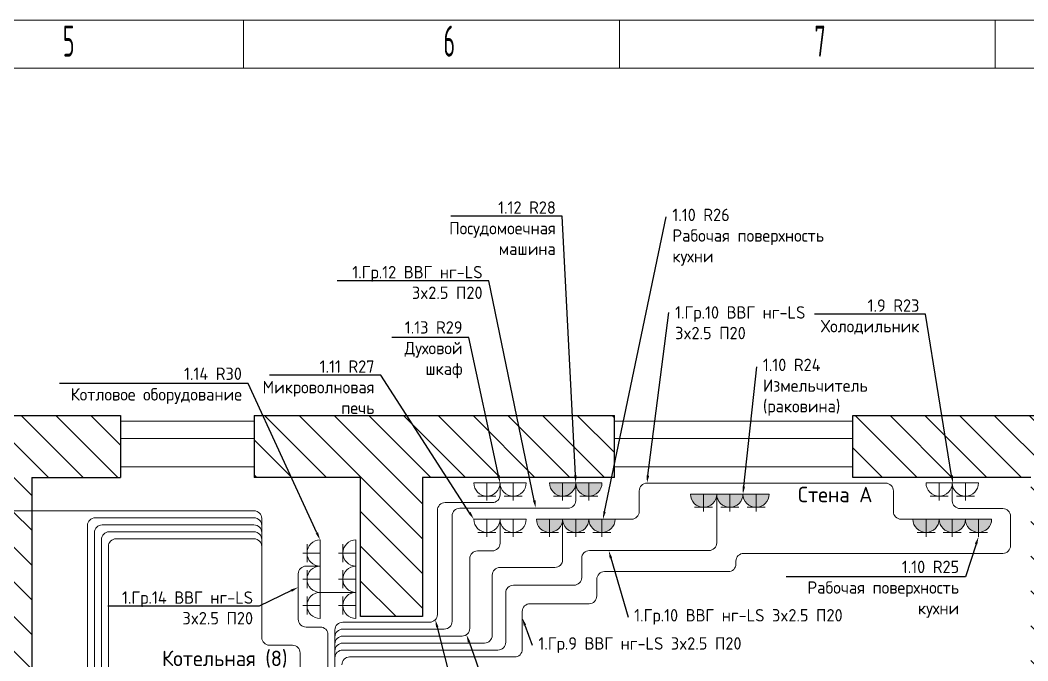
# Model space of a CAD drawing. Extents: x -680 to 54599, y -24087 to 292.
# Drawn here: x 40710 to 47219, y -9973 to -5832 of the extents above; entities that cross this region are included whole.
import ezdxf
from ezdxf import colors
from ezdxf.entities.mleader import LeaderData, LeaderLine
from ezdxf.math import Vec2, Vec3

# ---------------------------------------------------------------- set-up
doc = ezdxf.new("R2010")
doc.units = 0
doc.linetypes.add('Caddy_Solid', pattern=[0])
for name, color, linetype in [('100', 7, 'Continuous'), ('condey_wire', 40, 'Continuous'), ('SYMS', 7, 'Continuous')]:
    doc.layers.add(name, color=color, linetype=linetype)
for name, color, linetype, lineweight in [('info', 7, 'Continuous', 15), ('nesushie', 7, 'Continuous', 25), ('NOT_off_groupe', 5, 'Continuous', 18), ('okna', 7, 'Continuous', 18), ('power_wire', 10, 'Continuous', 18), ('rozetki_16A', 10, 'Continuous', 18), ('text', 251, 'Continuous', 15)]:
    doc.layers.add(name, color=color, linetype=linetype, lineweight=lineweight)
doc.styles.add('Caddy_Vectorfont1p', font='GOST Common.ttf', dxfattribs={"width": 0.9})
doc.styles.get("Standard").update_dxf_attribs({"font": 'GOST Common.ttf'})

msp = doc.modelspace()

# ---------------------------------------------------------------- hatches: boundary and pattern name
at = {"layer": 'nesushie', "lineweight": 15}
h = msp.add_hatch(dxfattribs=at)
h.set_pattern_fill('ANSI31', color=256, scale=50, angle=-90)
h.paths.add_polyline_path([(43309, -10887.4), (42909, -10887.4), (42909, -11087.6), (40785, -11087.6), (40785, -8787.6), (41357.7, -8787.6), (41357.7, -8387.6), (39475, -8387.6), (39475, -8787.6), (40665, -8787.6), (40665, -11087.6), (38004, -11087.6), (38004, -10116.6), (37884, -10116.6), (37884, -11632.6), (38004, -11632.6), (38004, -11207.6), (40665, -11207.6), (40665, -13357.6), (38004, -13357.6), (38004, -12437.6), (37884, -12437.6), (37884, -13357.6), (37789, -13357.6), (37789, -13757.6), (41089, -13757.6), (41089, -13357.6), (40839, -13357.6), (40785, -13357.6), (40785, -11207.6), (42909, -11207.6), (42909, -13357.6), (41889, -13357.6), (41889, -13757.6), (42909, -13757.6), (42909, -14382.6), (43309, -14382.6)])
h = msp.add_hatch(dxfattribs=at)
h.set_pattern_fill('ANSI31', color=256, scale=50, angle=-90)
h.paths.add_polyline_path([(42909, -9687.4), (43309, -9687.4), (43309, -8787.6), (44549, -8787.6), (44549, -8387.6), (43309, -8387.6), (42221.9, -8387.6), (42221.9, -8787.6), (42909, -8787.6)])
h = msp.add_hatch(dxfattribs=at)
h.set_pattern_fill('ANSI31', color=256, scale=50, angle=-90)
h.paths.add_polyline_path([(47239, -8787.6), (47239, -10195.6), (47639, -10195.6), (47639, -8387.6), (46089, -8387.6), (46089, -8787.6)])
at = {"layer": 'rozetki_16A'}
h = msp.add_hatch(color=256, dxfattribs=at)
h.dxf.hatch_style = 1
h.paths.add_polyline_path([(44214.2, -8823.6), (44129.5, -8823.6, 0.414214), (44214.2, -8908.3)])
h.paths.add_polyline_path([(44298.9, -8823.6), (44214.2, -8823.6), (44214.2, -8908.3, 0.414214)])
h = msp.add_hatch(color=256, dxfattribs=at)
h.dxf.hatch_style = 1
h.paths.add_polyline_path([(44383.6, -8823.6), (44298.9, -8823.6, 0.414214), (44383.6, -8908.3)])
h.paths.add_polyline_path([(44468.3, -8823.6), (44383.6, -8823.6), (44383.6, -8908.3, 0.414214)])
h = msp.add_hatch(color=256, dxfattribs=at)
h.dxf.hatch_style = 1
h.paths.add_polyline_path([(45124.8, -8896), (45040, -8896, 0.414214), (45124.8, -8980.7)])
h.paths.add_polyline_path([(45209.5, -8896), (45124.8, -8896), (45124.8, -8980.7, 0.414214)])
h = msp.add_hatch(color=256, dxfattribs=at)
h.dxf.hatch_style = 1
h.paths.add_polyline_path([(45294.2, -8896), (45209.5, -8896, 0.414214), (45294.2, -8980.7)])
h.paths.add_polyline_path([(45378.9, -8896), (45294.2, -8896), (45294.2, -8980.7, 0.414214)])
h = msp.add_hatch(color=256, dxfattribs=at)
h.dxf.hatch_style = 1
h.paths.add_polyline_path([(45463.6, -8896), (45378.9, -8896, 0.414214), (45463.6, -8980.7)])
h.paths.add_polyline_path([(45548.3, -8896), (45463.6, -8896), (45463.6, -8980.7, 0.414214)])
h = msp.add_hatch(color=256, dxfattribs=at)
h.dxf.hatch_style = 1
h.paths.add_polyline_path([(44129.5, -9058.1), (44044.8, -9058.1, 0.414214), (44129.5, -9142.8)])
h.paths.add_polyline_path([(44214.2, -9058.1), (44129.5, -9058.1), (44129.5, -9142.8, 0.414214)])
h = msp.add_hatch(color=256, dxfattribs=at)
h.dxf.hatch_style = 1
h.paths.add_polyline_path([(44298.9, -9058.1), (44214.2, -9058.1, 0.414214), (44298.9, -9142.8)])
h.paths.add_polyline_path([(44383.6, -9058.1), (44298.9, -9058.1), (44298.9, -9142.8, 0.414214)])
h = msp.add_hatch(color=256, dxfattribs=at)
h.dxf.hatch_style = 1
h.paths.add_polyline_path([(44468.3, -9058.1), (44383.6, -9058.1, 0.414214), (44468.3, -9142.8)])
h.paths.add_polyline_path([(44553, -9058.1), (44468.3, -9058.1), (44468.3, -9142.8, 0.414214)])
h = msp.add_hatch(color=256, dxfattribs=at)
h.dxf.hatch_style = 1
h.paths.add_polyline_path([(46561.9, -9058.1), (46477.2, -9058.1, 0.414214), (46561.9, -9142.8)])
h.paths.add_polyline_path([(46646.6, -9058.1), (46561.9, -9058.1), (46561.9, -9142.8, 0.414214)])
h = msp.add_hatch(color=256, dxfattribs=at)
h.dxf.hatch_style = 1
h.paths.add_polyline_path([(46731.3, -9058.1), (46646.6, -9058.1, 0.414214), (46731.3, -9142.8)])
h.paths.add_polyline_path([(46816, -9058.1), (46731.3, -9058.1), (46731.3, -9142.8, 0.414214)])
h = msp.add_hatch(color=256, dxfattribs=at)
h.dxf.hatch_style = 1
h.paths.add_polyline_path([(46900.7, -9058.1), (46816, -9058.1, 0.414214), (46900.7, -9142.8)])
h.paths.add_polyline_path([(46985.4, -9058.1), (46900.7, -9058.1), (46900.7, -9142.8, 0.414214)])

# ---------------------------------------------------------------- linework, layer by layer
at = {"linetype": 'Caddy_Solid', "lineweight": 13}
for p, q in [((42153.2, -6139.7), (42153.2, -5832.4)), ((44581, -6139.7), (44581, -5832.4)), ((47008.8, -6139.7), (47008.8, -5832.4))]:
    msp.add_line(p, q, dxfattribs=at)
at = {"layer": '100', "linetype": 'Caddy_Solid', "lineweight": 13}
msp.add_line((30014.3, -6143.4), (54292.1, -6143.4), dxfattribs=at)
at = {"layer": 'condey_wire', "lineweight": 15}
for p, q in [((42220.4, -9003.5), (36019.6, -9003.5)), ((41144.8, -14038.7), (41144.8, -9098.5)), ((41194.8, -9048.5), (42220.4, -9048.5)), ((41239.8, -9094.4), (42220.4, -9094.4)), ((42270.4, -9822.5), (42270.4, -9053.5)), ((41189.8, -14083.7), (41189.8, -9144.4)), ((41284.8, -9139.4), (42220.4, -9139.4)), ((41234.8, -14128.7), (41234.8, -9189.4)), ((41279.8, -15353.9), (41279.8, -9234.4)), ((41329.8, -9184.4), (42220.4, -9184.4)), ((42468.4, -9872.5), (42320.4, -9872.5)), ((42518.4, -10886.8), (42518.4, -9922.5))]:
    msp.add_line(p, q, dxfattribs=at)
for centre, start, end in [((42220.4, -9053.5), 0, 90), ((41194.8, -9098.5), 90, 180), ((41194.8, -9098.5), 90, 180), ((41239.8, -9144.4), 90, 180), ((41239.8, -9144.4), 90, 180), ((42220.4, -9098.5), 0, 90), ((42220.4, -9144.4), 0, 90), ((41284.8, -9189.4), 90, 180), ((41284.8, -9189.4), 90, 180), ((42220.4, -9189.4), 0, 90), ((41329.8, -9234.4), 90, 180), ((41329.8, -9234.4), 90, 180), ((42220.4, -9234.4), 0, 90), ((42320.4, -9822.5), 180, 270), ((42468.4, -9922.5), 0, 90)]:
    msp.add_arc(centre, 50, start, end, dxfattribs=at)
at = {"layer": 'nesushie'}
for p, q in [((39475, -8387.6), (41357.7, -8387.6)), ((41357.7, -8387.6), (41357.7, -8787.6)), ((42221.9, -8387.6), (44549, -8387.6)), ((42221.9, -8387.6), (42221.9, -8787.6)), ((44549, -8787.6), (44549, -8387.6)), ((46089, -8787.6), (46089, -8387.6)), ((46089, -8387.6), (47639, -8387.6)), ((40785, -8787.6), (40785, -11087.6)), ((40785, -8787.6), (41357.7, -8787.6)), ((42909, -8787.6), (42221.9, -8787.6)), ((42909, -9687.4), (42909, -8787.6)), ((44549, -8787.6), (43309, -8787.6)), ((43309, -8787.6), (43309, -9687.4)), ((47239, -8787.6), (46089, -8787.6)), ((43309, -9687.4), (42909, -9687.4))]:
    msp.add_line(p, q, dxfattribs=at)
at = {"layer": 'NOT_off_groupe'}
for p, q in [((46731.3, -8823.6), (46731.3, -8939.1)), ((46781.3, -8989.1), (47057.7, -8989.1)), ((47107.7, -9039.1), (47107.7, -9228.6)), ((47057.7, -9278.6), (45384, -9278.6)), ((42647.6, -9361.2), (42556.6, -9361.2)), ((45334, -9328.6), (45334, -9346.9)), ((42506.6, -9411.2), (42506.6, -9704.8)), ((45284, -9396.9), (44484.8, -9396.9)), ((44434.8, -9446.9), (44434.8, -9554)), ((42647.6, -9530.6), (42879.2, -9530.6)), ((44384.8, -9604), (44003.7, -9604)), ((43953.7, -9654), (43953.7, -9898.4)), ((42556.6, -9754.8), (42648.4, -9754.8)), ((42698.4, -10886.8), (42698.4, -9804.8)), ((43903.7, -9948.4), (42838.4, -9948.4))]:
    msp.add_line(p, q, dxfattribs=at)
for centre, start, end in [((46781.3, -8939.1), 180, 270), ((47057.7, -9039.1), 0, 90), ((47057.7, -9228.6), 270, 0), ((45384, -9328.6), 90, 180), ((42556.6, -9411.2), 90, 180), ((45284, -9346.9), 270, 0), ((44484.8, -9446.9), 90, 180), ((44384.8, -9554), 270, 0), ((44003.7, -9654), 90, 180), ((42556.6, -9704.8), 180, 270), ((42648.4, -9804.8), 0, 90), ((42838.4, -9998.4), 90, 180), ((43903.7, -9898.4), 270, 0)]:
    msp.add_arc(centre, 50, start, end, dxfattribs=at)
at = {"layer": 'okna'}
for p, q in [((42222.7, -8423.3), (41357.7, -8423.3)), ((46089, -8423.3), (44549, -8423.3)), ((42222.7, -8537.2), (41357.7, -8537.2)), ((46089, -8537.2), (44549, -8537.2)), ((42222.7, -8720.2), (41357.7, -8720.2)), ((46089, -8720.2), (44549, -8720.2))]:
    msp.add_line(p, q, dxfattribs=at)
at = {"layer": 'power_wire'}
for p, q in [((43809.7, -8823.6), (43809.7, -8900.8)), ((44298.9, -8823.6), (44298.9, -8936.6)), ((44758.8, -8824.9), (46300.7, -8824.9)), ((44708.8, -9008.1), (44708.8, -8874.9)), ((45209.5, -8896), (45209.5, -9210.4)), ((46350.7, -8874.9), (46350.7, -9008.1)), ((43759.7, -8950.8), (43455, -8950.8)), ((43405, -9673.4), (43405, -9000.8)), ((43499.9, -9036.6), (43499.9, -9718.4)), ((44248.9, -8986.6), (43549.9, -8986.6)), ((43809.7, -9058.1), (43809.7, -9212.7)), ((44214.2, -9058.1), (44214.2, -9319.7)), ((44553, -9058.1), (44658.8, -9058.1)), ((46400.7, -9058.1), (46477.2, -9058.1)), ((43759.7, -9262.7), (43664.1, -9262.7)), ((45159.5, -9260.4), (44387.3, -9260.4)), ((43614.1, -9312.7), (43614.1, -9763.4)), ((44164.2, -9369.7), (43809.5, -9369.7)), ((44337.3, -9310.4), (44337.3, -9434.3)), ((43759.5, -9419.7), (43759.5, -9808.4)), ((44287.3, -9484.3), (43896.5, -9484.3)), ((43846.5, -9534.3), (43846.5, -9853.4)), ((42793.4, -9723.4), (43355, -9723.4)), ((42743.4, -10886.8), (42743.4, -9773.4)), ((43449.9, -9768.4), (42793.4, -9768.4)), ((43564.1, -9813.4), (42793.4, -9813.4)), ((43709.5, -9858.4), (42793.4, -9858.4)), ((43796.5, -9903.4), (42793.4, -9903.4))]:
    msp.add_line(p, q, dxfattribs=at)
for centre, start, end in [((44758.8, -8874.9), 90, 180), ((46300.7, -8874.9), 0, 90), ((43759.7, -8900.8), 270, 0), ((43455, -9000.8), 90, 180), ((44248.9, -8936.6), 270, 0), ((43549.9, -9036.6), 90, 180), ((44658.8, -9008.1), 270, 0), ((46400.7, -9008.1), 180, 270), ((43759.7, -9212.7), 270, 0), ((45159.5, -9210.4), 270, 0), ((43664.1, -9312.7), 90, 180), ((44387.3, -9310.4), 90, 180), ((43809.5, -9419.7), 90, 180), ((44164.2, -9319.7), 270, 0), ((44287.3, -9434.3), 270, 0), ((43896.5, -9534.3), 90, 180), ((43355, -9673.4), 270, 0), ((43355, -9673.4), 270, 0), ((42793.4, -9773.4), 90, 180), ((43449.9, -9718.4), 270, 0), ((43564.1, -9763.4), 270, 0), ((42793.4, -9818.4), 90, 180), ((42793.4, -9863.4), 90, 180), ((43709.5, -9808.4), 270, 0), ((42793.4, -9908.4), 90, 180), ((43796.5, -9853.4), 270, 0), ((42793.4, -9953.4), 90, 180)]:
    msp.add_arc(centre, 50, start, end, dxfattribs=at)
at = {"layer": 'rozetki_16A'}
for p, q in [((43725, -8823.6), (43640.3, -8823.6)), ((43809.7, -8823.6), (43725, -8823.6)), ((43725, -8823.6), (43725, -8936.2)), ((43894.4, -8823.6), (43809.7, -8823.6)), ((43979.1, -8823.6), (43894.4, -8823.6)), ((43894.4, -8823.6), (43894.4, -8936.2)), ((44214.2, -8823.6), (44129.5, -8823.6)), ((44298.9, -8823.6), (44214.2, -8823.6)), ((44214.2, -8823.6), (44214.2, -8936.2)), ((44383.6, -8823.6), (44298.9, -8823.6)), ((44468.3, -8823.6), (44383.6, -8823.6)), ((44383.6, -8823.6), (44383.6, -8936.2)), ((46646.6, -8823.6), (46561.9, -8823.6)), ((46731.3, -8823.6), (46646.6, -8823.6)), ((46646.6, -8823.6), (46646.6, -8936.2)), ((46816, -8823.6), (46731.3, -8823.6)), ((46900.7, -8823.6), (46816, -8823.6)), ((46816, -8823.6), (46816, -8936.2)), ((43783.2, -8908.3), (43666.8, -8908.3)), ((43952.6, -8908.3), (43836.2, -8908.3)), ((44272.4, -8908.3), (44156, -8908.3)), ((44441.8, -8908.3), (44325.4, -8908.3)), ((45124.8, -8896), (45040, -8896)), ((45209.5, -8896), (45124.8, -8896)), ((45124.8, -8896), (45124.8, -9008.6)), ((45294.2, -8896), (45209.5, -8896)), ((45378.9, -8896), (45294.2, -8896)), ((45294.2, -8896), (45294.2, -9008.6)), ((45463.6, -8896), (45378.9, -8896)), ((45548.3, -8896), (45463.6, -8896)), ((45463.6, -8896), (45463.6, -9008.6)), ((46704.7, -8908.3), (46588.4, -8908.3)), ((46874.1, -8908.3), (46757.8, -8908.3)), ((45182.9, -8980.7), (45066.6, -8980.7)), ((45352.3, -8980.7), (45236, -8980.7)), ((45521.7, -8980.7), (45405.4, -8980.7)), ((43725, -9058.1), (43640.3, -9058.1)), ((43809.7, -9058.1), (43725, -9058.1)), ((43725, -9058.1), (43725, -9170.8)), ((43894.4, -9058.1), (43809.7, -9058.1)), ((43979.1, -9058.1), (43894.4, -9058.1)), ((43894.4, -9058.1), (43894.4, -9170.8)), ((44129.5, -9058.1), (44044.8, -9058.1)), ((44214.2, -9058.1), (44129.5, -9058.1)), ((44129.5, -9058.1), (44129.5, -9170.8)), ((44298.9, -9058.1), (44214.2, -9058.1)), ((44383.6, -9058.1), (44298.9, -9058.1)), ((44298.9, -9058.1), (44298.9, -9170.8)), ((44468.3, -9058.1), (44383.6, -9058.1)), ((44553, -9058.1), (44468.3, -9058.1)), ((44468.3, -9058.1), (44468.3, -9170.8)), ((46561.9, -9058.1), (46477.2, -9058.1)), ((46646.6, -9058.1), (46561.9, -9058.1)), ((46561.9, -9058.1), (46561.9, -9170.8)), ((46731.3, -9058.1), (46646.6, -9058.1)), ((46816, -9058.1), (46731.3, -9058.1)), ((46731.3, -9058.1), (46731.3, -9170.8)), ((46900.7, -9058.1), (46816, -9058.1)), ((46985.4, -9058.1), (46900.7, -9058.1)), ((46900.7, -9058.1), (46900.7, -9170.8)), ((43783.2, -9142.8), (43666.8, -9142.8)), ((43952.6, -9142.8), (43836.2, -9142.8)), ((44187.6, -9142.8), (44071.3, -9142.8)), ((44357.1, -9142.8), (44240.7, -9142.8)), ((44526.5, -9142.8), (44410.1, -9142.8)), ((46620, -9142.8), (46503.7, -9142.8)), ((46789.4, -9142.8), (46673.1, -9142.8)), ((46958.8, -9142.8), (46842.5, -9142.8)), ((42562.9, -9334.6), (42562.9, -9218.3)), ((42647.6, -9276.5), (42647.6, -9191.8)), ((42794.5, -9334.6), (42794.5, -9218.3)), ((42879.2, -9276.5), (42879.2, -9191.8)), ((42647.6, -9276.5), (42535, -9276.5)), ((42647.6, -9361.2), (42647.6, -9276.5)), ((42879.2, -9276.5), (42766.6, -9276.5)), ((42879.2, -9361.2), (42879.2, -9276.5)), ((42647.6, -9445.9), (42647.6, -9361.2)), ((42879.2, -9445.9), (42879.2, -9361.2)), ((42562.9, -9504.1), (42562.9, -9387.7)), ((42794.5, -9504.1), (42794.5, -9387.7)), ((42647.6, -9445.9), (42535, -9445.9)), ((42647.6, -9530.6), (42647.6, -9445.9)), ((42879.2, -9445.9), (42766.6, -9445.9)), ((42879.2, -9530.6), (42879.2, -9445.9)), ((42562.9, -9673.5), (42562.9, -9557.1)), ((42647.6, -9615.3), (42647.6, -9530.6)), ((42794.5, -9673.5), (42794.5, -9557.1)), ((42879.2, -9615.3), (42879.2, -9530.6)), ((42647.6, -9615.3), (42535, -9615.3)), ((42647.6, -9700), (42647.6, -9615.3)), ((42879.2, -9615.3), (42766.6, -9615.3)), ((42879.2, -9700), (42879.2, -9615.3))]:
    msp.add_line(p, q, dxfattribs=at)
for centre, start, end in [((43725, -8823.6), 180, 0), ((43894.4, -8823.6), 180, 0), ((44214.2, -8823.6), 180, 0), ((44383.6, -8823.6), 180, 0), ((46646.6, -8823.6), 180, 0), ((46816, -8823.6), 180, 0), ((45124.8, -8896), 180, 0), ((45294.2, -8896), 180, 0), ((45463.6, -8896), 180, 0), ((43725, -9058.1), 180, 0), ((43894.4, -9058.1), 180, 0), ((44129.5, -9058.1), 180, 0), ((44298.9, -9058.1), 180, 0), ((44468.3, -9058.1), 180, 0), ((46561.9, -9058.1), 180, 0), ((46731.3, -9058.1), 180, 0), ((46900.7, -9058.1), 180, 0), ((42647.6, -9276.5), 90, 270), ((42879.2, -9276.5), 90, 270), ((42647.6, -9445.9), 90, 270), ((42879.2, -9445.9), 90, 270), ((42647.6, -9615.3), 90, 270), ((42879.2, -9615.3), 90, 270)]:
    msp.add_arc(centre, 84.7, start, end, dxfattribs=at)
at = {"layer": 'SYMS', "lineweight": 13}
msp.add_lwpolyline([(28785.1, -24086.8), (54599.5, -24086.8), (54599.5, -5832.4), (28785.1, -5832.4)], close=True, dxfattribs=at)

# ---------------------------------------------------------------- texts
at = {"lineweight": 13, "style": 'Caddy_Vectorfont1p', "width": 0.54}
for s, p in [('5', (40985.4, -6068.4)), ('6', (43444, -6068.4)), ('7', (45841, -6068.4))]:
    msp.add_text(s, height=201.3, dxfattribs=at).set_placement(p)
at = {"layer": 'text', "lineweight": 15, "char_height": 100, "attachment_point": 1}
for s, width, heights, insert in [('Стена А', 651.603, [0], (45734.9, -8848.2)), ('Котельная (8)', 860.074, [294.7], (41626.1, -9907.4))]:
    msp.add_mtext_dynamic_manual_height_columns(s, width=width, gutter_width=12.5, heights=heights, dxfattribs=dict(at, insert=insert))

# ---------------------------------------------------------------- leaders
at = {"layer": 'info'}
ml = msp.add_multileader_mtext('Standard', dxfattribs=at)
ml.set_content('1.12 R28\\PПосудомоечная\\Pмашина', color=256)
ml.set_leader_properties()
ml.build(insert=Vec2(0, 0))
ml.multileader.update_dxf_attribs({"has_dogleg": 0, "text_right_attachment_type": 6, "dogleg_length": 50, "arrow_head_size": 50})
ctx = ml.context
ctx.base_point, ctx.char_height, ctx.arrow_head_size, ctx.landing_gap_size, ctx.plane_origin = Vec3(43402.1, -7043.6), 80, 50, 40, Vec3(43324.5, -7401)
ctx.right_attachment, ctx.text_align_type = 6, 2
notes = []
notes.append((ctx, [(1, (1, 1, 0), (44260.1, -7099.6), (-1, 0), 50, [(0, [(44298.9, -8823.6)], 0, [])])]))
ctx.mtext.insert, ctx.mtext.width, ctx.mtext.alignment, ctx.mtext.flow_direction = Vec3(44170.1, -7003.6), 671.172, 3, 5
ml = msp.add_multileader_mtext('Standard', dxfattribs=at)
ml.set_content('1.10 R26\\PРабочая поверхность кухни', color=256)
ml.set_leader_properties()
ml.build(insert=Vec2(0, 0))
ml.multileader.update_dxf_attribs({"has_dogleg": 0, "text_right_attachment_type": 6, "dogleg_length": 50, "arrow_head_size": 50})
ctx = ml.context
ctx.base_point, ctx.char_height, ctx.arrow_head_size, ctx.landing_gap_size, ctx.plane_origin = Vec3(44883.1, -7103), 80, 50, 40, Vec3(43249.7, -7405.3)
ctx.right_attachment = 6
notes.append((ctx, [(0, (1, 1, 0), (44833.1, -7103), (1, 0), 50, [(0, [(44474.7, -9058.1)], 0, [])])]))
ctx.mtext.insert, ctx.mtext.width, ctx.mtext.flow_direction = Vec3(44923.1, -7051), 1106.581, 5
ml = msp.add_multileader_mtext('Standard', dxfattribs=at)
ml.set_content('1.Гр.12 ВВГ нг-LS \\P3x2.5 П20', color=256)
ml.set_leader_properties()
ml.build(insert=Vec2(0, 0))
ml.multileader.update_dxf_attribs({"has_dogleg": 0, "text_right_attachment_type": 6, "dogleg_length": 50, "arrow_head_size": 50})
ctx = ml.context
ctx.base_point, ctx.char_height, ctx.arrow_head_size, ctx.landing_gap_size, ctx.plane_origin = Vec3(42850.1, -7461.1), 80, 50, 40, Vec3(44665.5, -9234.5)
ctx.right_attachment, ctx.text_align_type = 6, 2
notes.append((ctx, [(1, (1, 1, 0), (43786.9, -7517.1), (-1, 0), 50, [(0, [(44041, -8986.6)], 0, [])])]))
ctx.mtext.insert, ctx.mtext.width, ctx.mtext.alignment, ctx.mtext.flow_direction = Vec3(43696.9, -7421.1), 1250.986, 3, 5
ml = msp.add_multileader_mtext('Standard', dxfattribs=at)
ml.set_content('1.9 R23\\PХолодильник', color=256)
ml.set_leader_properties()
ml.build(insert=Vec2(0, 0))
ml.multileader.update_dxf_attribs({"has_dogleg": 0, "text_right_attachment_type": 6, "dogleg_length": 50, "arrow_head_size": 50})
ctx = ml.context
ctx.base_point, ctx.char_height, ctx.arrow_head_size, ctx.landing_gap_size, ctx.plane_origin = Vec3(45862.7, -7676.9), 80, 50, 40, Vec3(45673.1, -7276.8)
ctx.right_attachment, ctx.text_align_type = 6, 2
notes.append((ctx, [(1, (1, 1, 0), (46608.7, -7732.9), (-1, 0), 50, [(0, [(46734.9, -8824.9)], 0, [])])]))
ctx.mtext.insert, ctx.mtext.width, ctx.mtext.alignment, ctx.mtext.flow_direction = Vec3(46518.7, -7636.9), 671.172, 3, 5
ml = msp.add_multileader_mtext('Standard', dxfattribs=at)
ml.set_content('1.Гр.10 ВВГ нг-LS \\P3x2.5 П20', color=256)
ml.set_leader_properties()
ml.build(insert=Vec2(0, 0))
ml.multileader.update_dxf_attribs({"has_dogleg": 0, "text_right_attachment_type": 6, "dogleg_length": 50, "arrow_head_size": 50})
ctx = ml.context
ctx.base_point, ctx.char_height, ctx.arrow_head_size, ctx.landing_gap_size, ctx.plane_origin = Vec3(44900.8, -7721.4), 80, 50, 40, Vec3(45383.3, -9072.8)
ctx.right_attachment = 6
notes.append((ctx, [(0, (1, 1, 0), (44850.8, -7721.4), (1, 0), 50, [(0, [(44758.8, -8824.9)], 0, [])])]))
ctx.mtext.insert, ctx.mtext.width, ctx.mtext.flow_direction = Vec3(44940.8, -7681.4), 1250.986, 5
ml = msp.add_multileader_mtext('Standard', dxfattribs=at)
ml.set_content('1.13 R29\\PДуховой\\Pшкаф', color=256)
ml.set_leader_properties()
ml.build(insert=Vec2(0, 0))
ml.multileader.update_dxf_attribs({"has_dogleg": 0, "text_right_attachment_type": 6, "dogleg_length": 50, "arrow_head_size": 50})
ctx = ml.context
ctx.base_point, ctx.char_height, ctx.arrow_head_size, ctx.landing_gap_size, ctx.plane_origin = Vec3(43135.3, -7830.5), 80, 50, 40, Vec3(42844.7, -7891)
ctx.right_attachment, ctx.text_align_type = 6, 2
notes.append((ctx, [(1, (1, 1, 0), (43657.3, -7882.5), (-1, 0), 50, [(0, [(43809.7, -8823.6)], 0, [])])]))
ctx.mtext.insert, ctx.mtext.width, ctx.mtext.alignment, ctx.mtext.flow_direction = Vec3(43567.3, -7778.5), 671.172, 3, 5
ml = msp.add_multileader_mtext('Standard', dxfattribs=at)
ml.set_content('1.11 R27\\PМикроволновая\\Pпечь', color=256)
ml.set_leader_properties()
ml.build(insert=Vec2(0, 0))
ml.multileader.update_dxf_attribs({"has_dogleg": 0, "text_right_attachment_type": 6, "dogleg_length": 50, "arrow_head_size": 50})
ctx = ml.context
ctx.base_point, ctx.char_height, ctx.arrow_head_size, ctx.landing_gap_size, ctx.plane_origin = Vec3(42222.8, -8071.3), 80, 50, 40, Vec3(42423, -8125.5)
ctx.right_attachment, ctx.text_align_type = 6, 2
notes.append((ctx, [(1, (1, 1, 0), (43088.8, -8127.3), (-1, 0), 50, [(0, [(43640.3, -9058.1)], 0, [])])]))
ctx.mtext.insert, ctx.mtext.width, ctx.mtext.alignment, ctx.mtext.flow_direction = Vec3(42998.8, -8031.3), 671.172, 3, 5
ml = msp.add_multileader_mtext('Standard', dxfattribs=at)
ml.set_content('1.10 R24\\PИзмельчитель\\P(раковина)', color=256)
ml.set_leader_properties()
ml.build(insert=Vec2(0, 0))
ml.multileader.update_dxf_attribs({"has_dogleg": 0, "text_right_attachment_type": 6, "dogleg_length": 50, "arrow_head_size": 50})
ctx = ml.context
ctx.base_point, ctx.char_height, ctx.arrow_head_size, ctx.landing_gap_size, ctx.plane_origin = Vec3(45468.1, -8072.6), 80, 50, 40, Vec3(44317.1, -7347.8)
ctx.right_attachment = 6
notes.append((ctx, [(0, (1, 1, 0), (45418.1, -8072.6), (1, 0), 50, [(0, [(45378.9, -8896)], 0, [])])]))
ctx.mtext.insert, ctx.mtext.width, ctx.mtext.flow_direction = Vec3(45508.1, -8020.6), 671.172, 5
ml = msp.add_multileader_mtext('Standard', dxfattribs=at)
ml.set_content('1.14 R30\\PКотловое оборудование', color=256)
ml.set_leader_properties()
ml.build(insert=Vec2(0, 0))
ml.multileader.update_dxf_attribs({"has_dogleg": 0, "text_right_attachment_type": 6, "dogleg_length": 50, "arrow_head_size": 50})
ctx = ml.context
ctx.base_point, ctx.char_height, ctx.arrow_head_size, ctx.landing_gap_size, ctx.plane_origin = Vec3(40938.9, -8129.7), 80, 50, 40, Vec3(41633.9, -9127.8)
ctx.right_attachment, ctx.text_align_type = 6, 2
notes.append((ctx, [(1, (1, 1, 0), (42232.3, -8181.7), (-1, 0), 50, [(0, [(42647.6, -9191.8)], 0, [])])]))
ctx.mtext.insert, ctx.mtext.width, ctx.mtext.alignment, ctx.mtext.flow_direction = Vec3(42142.3, -8077.7), 1167.004, 3, 5
ml = msp.add_multileader_mtext('Standard', dxfattribs=at)
ml.set_content('1.10 R25\\PРабочая поверхность кухни', color=256)
ml.set_leader_properties()
ml.build(insert=Vec2(0, 0))
ml.multileader.update_dxf_attribs({"has_dogleg": 0, "text_right_attachment_type": 6, "dogleg_length": 50, "arrow_head_size": 50})
ctx = ml.context
ctx.base_point, ctx.char_height, ctx.arrow_head_size, ctx.landing_gap_size, ctx.plane_origin = Vec3(45684.4, -9378), 80, 50, 40, Vec3(44671.8, -9317.8)
ctx.right_attachment, ctx.text_align_type = 6, 2
notes.append((ctx, [(1, (1, 1, 0), (46865.8, -9430), (-1, 0), 50, [(0, [(46900.7, -9170.8)], 0, [])])]))
ctx.mtext.insert, ctx.mtext.width, ctx.mtext.alignment, ctx.mtext.flow_direction = Vec3(46775.8, -9326), 1106.581, 3, 5
ml = msp.add_multileader_mtext('Standard', dxfattribs=at)
ml.set_content('1.Гр.10 ВВГ нг-LS 3x2.5 П20', color=256)
ml.set_leader_properties()
ml.build(insert=Vec2(0, 0))
ml.multileader.update_dxf_attribs({"has_dogleg": 0, "text_right_attachment_type": 6, "dogleg_length": 50, "arrow_head_size": 50})
ctx = ml.context
ctx.base_point, ctx.char_height, ctx.arrow_head_size, ctx.landing_gap_size, ctx.plane_origin = Vec3(44636.6, -9690.7), 80, 50, 40, Vec3(45283.4, -10487.6)
ctx.right_attachment = 6
notes.append((ctx, [(0, (1, 1, 0), (44586.6, -9690.7), (1, 0), 50, [(0, [(44512, -9260.4)], 0, [])])]))
ctx.mtext.insert, ctx.mtext.width, ctx.mtext.flow_direction = Vec3(44676.6, -9638.7), 1464.044, 5
ml = msp.add_multileader_mtext('Standard', dxfattribs=at)
ml.set_content('1.Гр.14 ВВГ нг-LS \\P3x2.5 П20', color=256)
ml.set_leader_properties()
ml.build(insert=Vec2(0, 0))
ml.multileader.update_dxf_attribs({"has_dogleg": 0, "text_right_attachment_type": 6, "dogleg_length": 50, "arrow_head_size": 50})
ctx = ml.context
ctx.base_point, ctx.char_height, ctx.arrow_head_size, ctx.landing_gap_size, ctx.plane_origin = Vec3(41359.7, -9564.3), 80, 50, 40, Vec3(41757.1, -10371.8)
ctx.right_attachment, ctx.text_align_type = 6, 2
notes.append((ctx, [(1, (1, 1, 0), (42304.5, -9620.3), (-1, 0), 50, [(0, [(42506.6, -9497.8)], 0, [])])]))
ctx.mtext.insert, ctx.mtext.width, ctx.mtext.alignment, ctx.mtext.flow_direction = Vec3(42214.5, -9524.3), 1250.986, 3, 5
ml = msp.add_multileader_mtext('Standard', dxfattribs=at)
ml.set_content('1.Гр.9 ВВГ нг-LS 3x2.5 П20', color=256)
ml.set_leader_properties()
ml.build(insert=Vec2(0, 0))
ml.multileader.update_dxf_attribs({"has_dogleg": 0, "text_right_attachment_type": 6, "dogleg_length": 50, "arrow_head_size": 50})
ctx = ml.context
ctx.base_point, ctx.char_height, ctx.arrow_head_size, ctx.landing_gap_size, ctx.plane_origin = Vec3(44017.6, -9872.8), 80, 50, 40, Vec3(44725.1, -10669.7)
ctx.right_attachment = 6
notes.append((ctx, [(0, (1, 1, 0), (43967.6, -9872.8), (1, 0), 50, [(0, [(43953.7, -9696)], 0, [])])]))
ctx.mtext.insert, ctx.mtext.width, ctx.mtext.flow_direction = Vec3(44057.6, -9820.8), 1250.986, 5
ml = msp.add_multileader_mtext('Standard', dxfattribs=at)
ml.set_content('1.Гр.13 ВВГ нг-LS 3x2.5 П20', color=256)
ml.set_leader_properties()
ml.build(insert=Vec2(0, 0))
ml.multileader.update_dxf_attribs({"has_dogleg": 0, "text_right_attachment_type": 6, "dogleg_length": 50, "arrow_head_size": 50})
ctx = ml.context
ctx.base_point, ctx.char_height, ctx.arrow_head_size, ctx.landing_gap_size, ctx.plane_origin = Vec3(43601.6, -10531), 80, 50, 40, Vec3(44309.1, -11327.9)
ctx.right_attachment = 6
notes.append((ctx, [(0, (1, 1, 0), (43551.6, -10531), (1, 0), 50, [(0, [(43391.8, -9707.3)], 0, [])])]))
ctx.mtext.insert, ctx.mtext.width, ctx.mtext.flow_direction = Vec3(43641.6, -10479), 1596.398, 5
ml = msp.add_multileader_mtext('Standard', dxfattribs=at)
ml.set_content('1.Гр.11 ВВГ нг-LS 3x2.5 П20', color=256)
ml.set_leader_properties()
ml.build(insert=Vec2(0, 0))
ml.multileader.update_dxf_attribs({"has_dogleg": 0, "text_right_attachment_type": 6, "dogleg_length": 50, "arrow_head_size": 50})
ctx = ml.context
ctx.base_point, ctx.char_height, ctx.arrow_head_size, ctx.landing_gap_size, ctx.plane_origin = Vec3(43752.3, -10252.8), 80, 50, 40, Vec3(44600.9, -11113.9)
ctx.right_attachment = 6
notes.append((ctx, [(0, (1, 1, 0), (43702.3, -10252.8), (1, 0), 50, [(0, [(43592.9, -9804.2)], 0, [])])]))
ctx.mtext.insert, ctx.mtext.width, ctx.mtext.flow_direction = Vec3(43792.3, -10200.8), 1596.398, 5
for ctx, leaders in notes:
    for number, flags, end, landing, length, lines in leaders:
        leader = LeaderData()
        leader.index, (leader.has_last_leader_line, leader.has_dogleg_vector, leader.attachment_direction) = number, flags
        leader.last_leader_point, leader.dogleg_vector, leader.dogleg_length = Vec3(end), Vec3(landing), length
        for number, points, colour, breaks in lines:
            line = LeaderLine()
            line.index, line.vertices, line.color, line.breaks = number, Vec3.list(points), colors.encode_raw_color(colour), breaks
            leader.lines.append(line)
        ctx.leaders.append(leader)

doc.saveas('drawing.dxf')
